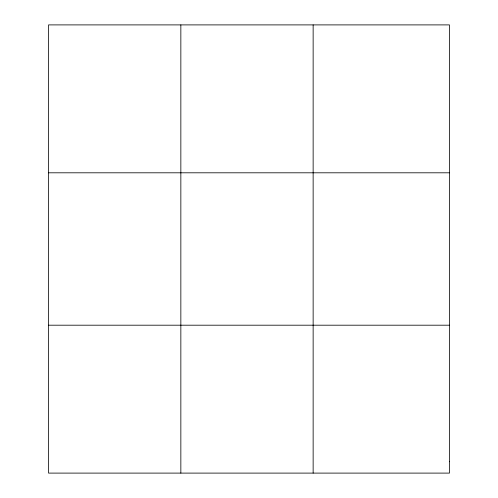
<?xml version="1.0" encoding="UTF-8"?>
<svg xmlns="http://www.w3.org/2000/svg" width="498" height="498" viewBox="0 0 498 498"><rect width="100%" height="100%" fill="white"/><g stroke="black" fill="none" stroke-linecap="round" stroke-linejoin="round"><path stroke-width="0.75" d="M180.849 24.9L180.849 473.1M313.142 24.9L313.142 473.1M48.549 172.806L449.451 172.806M48.549 325.194L449.451 325.194M449.451 461.721L449.451 473.1L48.549 473.1L48.549 24.9L449.451 24.9L449.451 461.721"/></g></svg>
